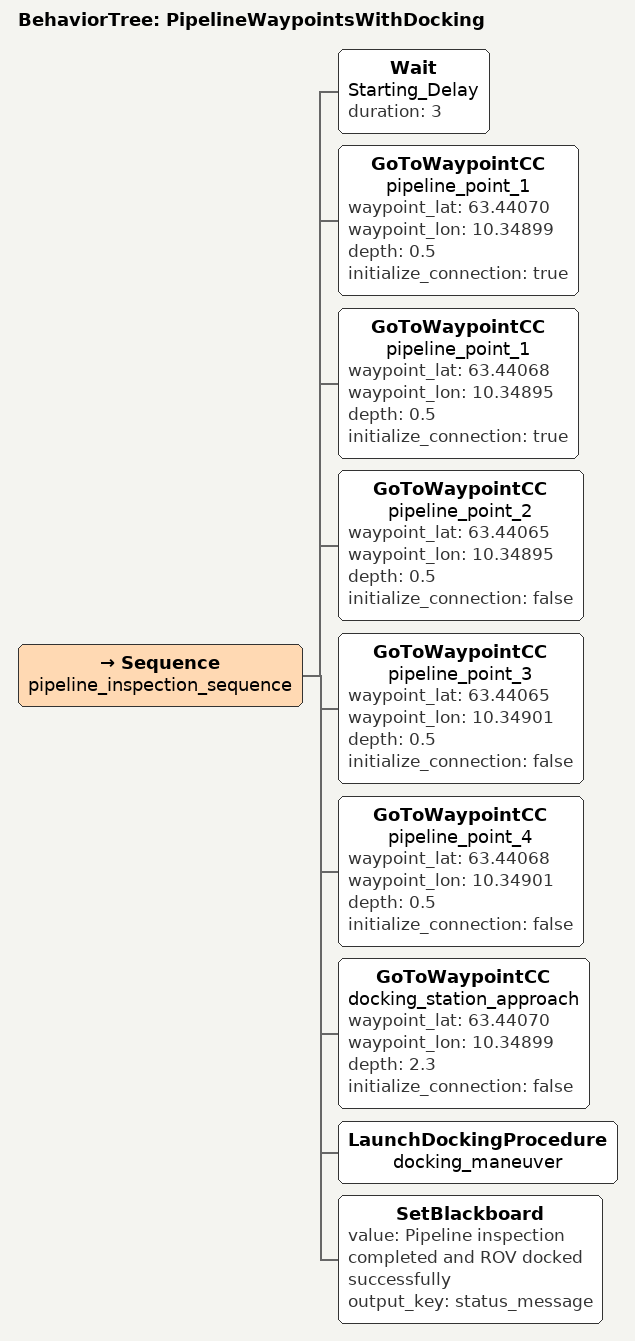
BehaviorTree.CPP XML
<?xml version="1.0" encoding="UTF-8"?>
<root BTCPP_format="4" main_tree_to_execute="PipelineWaypointsWithDocking">
    <BehaviorTree ID="PipelineWaypointsWithDocking">
        <Sequence name="pipeline_inspection_sequence">
            <Wait name="Starting_Delay" duration="3"/>

            <!-- First waypoint initializes the connection -->
            <GoToWaypointCC name="pipeline_point_1"
                waypoint_lat="63.44070"
                waypoint_lon="10.34899"
                depth="0.5"
            initialize_connection="true"/>

            <!-- Pipeline inspection waypoints -->
            <GoToWaypointCC name="pipeline_point_1"
                waypoint_lat="63.44068"
                waypoint_lon="10.34895"
                depth="0.5"
                initialize_connection="true"/>

            <GoToWaypointCC name="pipeline_point_2"
                waypoint_lat="63.44065"
                waypoint_lon="10.34895"
                depth="0.5"
                initialize_connection="false"/>

            <GoToWaypointCC name="pipeline_point_3"
                waypoint_lat="63.44065"
                waypoint_lon="10.34901"
                depth="0.5"
                initialize_connection="false"/>

            <GoToWaypointCC name="pipeline_point_4"
                waypoint_lat="63.44068"
                waypoint_lon="10.34901"
                depth="0.5"
                initialize_connection="false"/>

            <!-- Navigate to docking station -->
            <GoToWaypointCC name="docking_station_approach"
                waypoint_lat="63.44070"
                waypoint_lon="10.34899"
                depth="2.3"
                initialize_connection="false"/>

            <!-- Execute docking procedure -->
            <LaunchDockingProcedure name="docking_maneuver"/>

            <!-- Completed mission notification -->
            <SetBlackboard value="Pipeline inspection completed and ROV docked successfully"
                output_key="status_message"/>
        </Sequence>
    </BehaviorTree>

</root>
